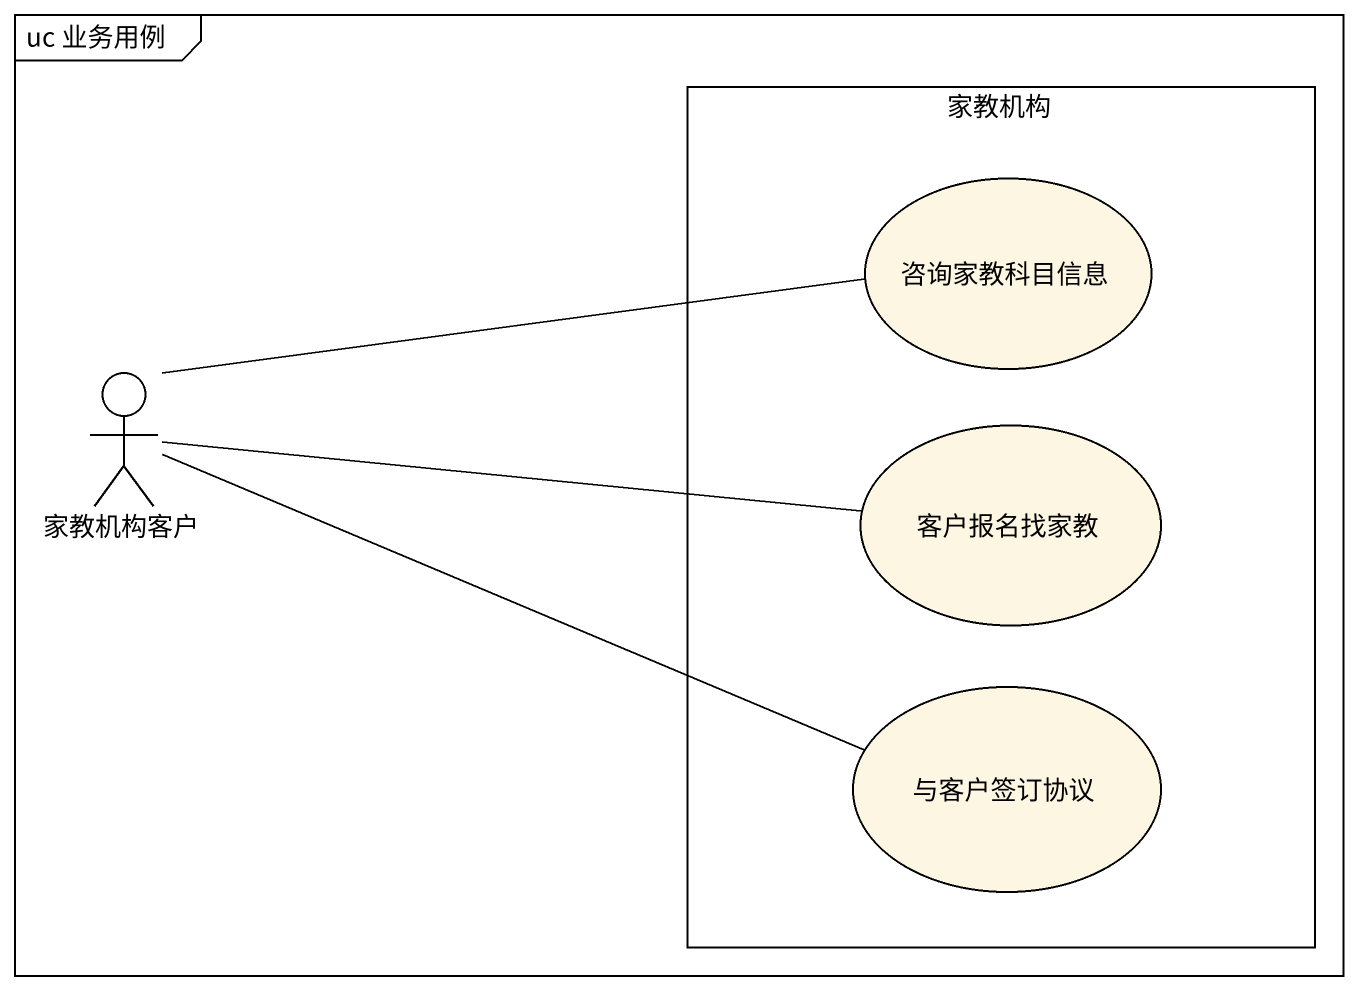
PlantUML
@startuml
mainframe uc 业务用例
rectangle 家教机构 {
  usecase 咨询家教科目信息
  usecase 客户报名找家教
  usecase 与客户签订协议
}
actor 家教机构客户
家教机构客户 -right- 咨询家教科目信息
家教机构客户 -right- 客户报名找家教
家教机构客户 -right- 与客户签订协议
@enduml
